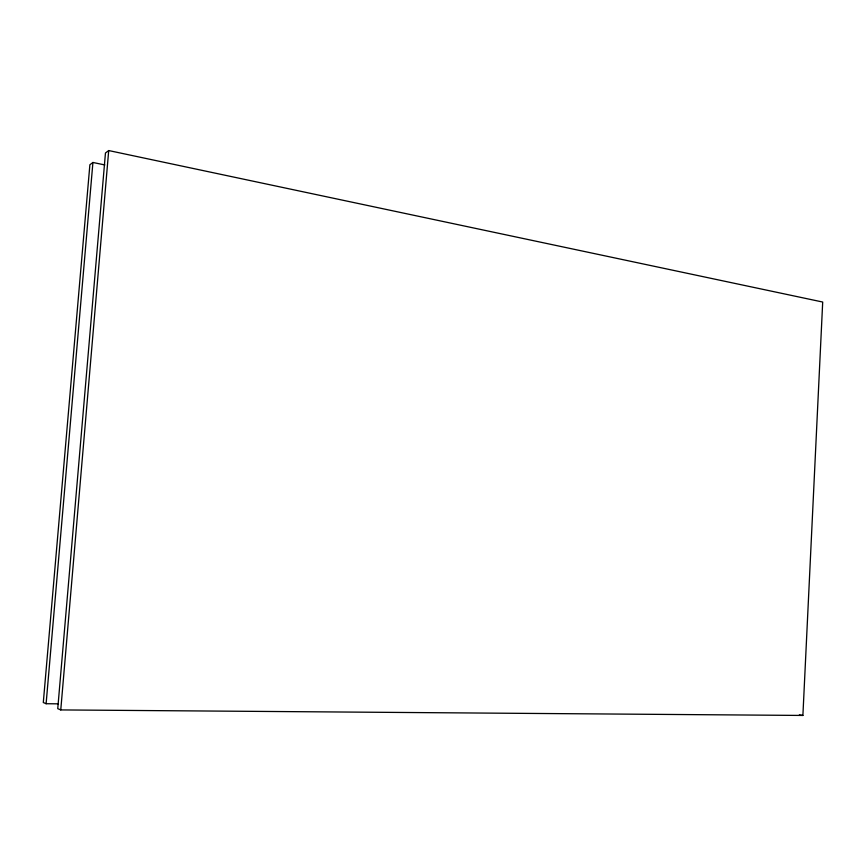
<?xml version="1.0" encoding="UTF-8"?>
<svg xmlns="http://www.w3.org/2000/svg" width="866" height="866" viewBox="0 0 866 866"><rect width="100%" height="100%" fill="white"/><g stroke="black" fill="none" stroke-linecap="round" stroke-linejoin="round"><path stroke-width="1.3" d="M802.89 715.446L822.7 302.039L108.705 150.554L105.457 153.001L57.751 708.659L60.761 709.925L802.89 715.446L799.35 714.872M58.293 703.842L46.114 703.722L92.922 162.472L104.84 164.941M60.761 709.925L108.705 150.554M92.922 162.472L89.88 164.767L43.3 702.532L46.114 703.722"/></g></svg>
